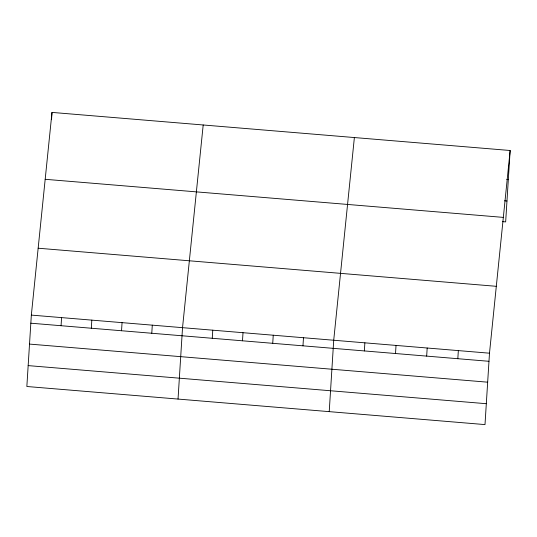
<?xml version="1.0" encoding="UTF-8"?>
<svg xmlns="http://www.w3.org/2000/svg" width="537" height="537" viewBox="0 0 537 537"><rect width="100%" height="100%" fill="white"/><g stroke="black" fill="none" stroke-linecap="round" stroke-linejoin="round"><path stroke-width="0.81" d="M31.341 315.098L26.85 386.499L484.998 424.592L489.489 353.192L510.15 150.501L52.002 112.408L31.341 315.098L489.489 353.192M51.545 119.697L52.002 112.408M61.07 325.711L61.58 317.615M91.31 328.228L91.82 320.126M121.543 330.738L122.053 322.643M151.783 333.255L152.293 325.16M178.036 399.072L182.533 327.671L203.194 124.98M212.256 338.283L212.766 330.188M242.496 340.8L243.006 332.698M272.736 343.311L273.246 335.216M302.975 345.828L303.479 337.726M329.228 411.644L333.719 340.243L354.38 137.546M364.361 350.929L364.871 342.834M395.521 353.521L396.031 345.425M426.673 356.112L427.183 348.016M457.826 358.703L458.336 350.607M510.15 150.501L505.659 221.902L502.377 221.627M506.686 179.351L508.324 179.486M504.512 200.804L506.975 201.013M45.182 179.298L503.33 217.391M38.161 248.215L496.309 286.308M30.831 323.2L488.979 361.294M29.522 344.089L487.663 382.183M28.166 365.61L486.314 403.703"/></g></svg>
